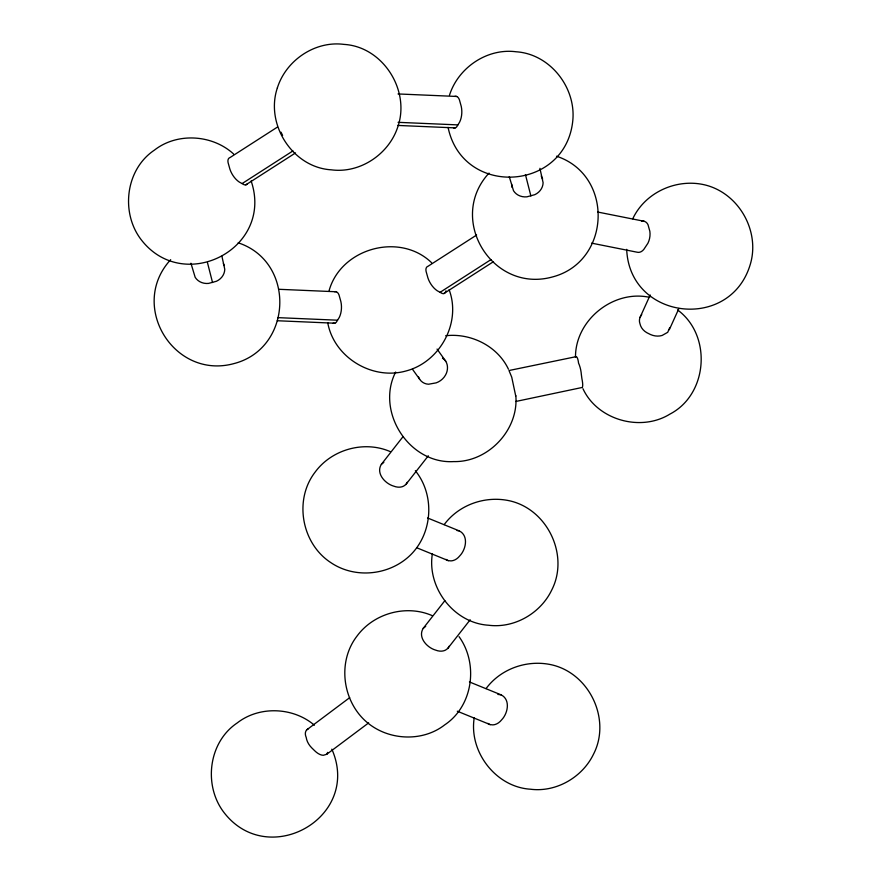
<?xml version="1.0" encoding="UTF-8"?>
<svg xmlns="http://www.w3.org/2000/svg" width="881" height="881" viewBox="0 0 881 881"><rect width="100%" height="100%" fill="white"/><g stroke="black" fill="none" stroke-linecap="round" stroke-linejoin="round"><path stroke-width="1.32" d="M432.362 553.775C426.867 587.704 453.891 623.087 488.548 625.235C514.251 628.56 540.516 613.352 551.649 590.193C569.28 556.054 548.213 510.517 511.057 501.146C486.488 495.089 459.276 504.185 444.167 524.624M474.231 717.751C468.736 751.68 495.761 787.063 530.417 789.211C556.131 792.548 582.385 777.328 593.519 754.169C611.15 720.03 590.094 674.494 552.927 665.122C528.369 659.065 501.157 668.172 486.048 688.601M641.72 314.594A15.164 11.365 -3.3 0 0 639.936 323.646A15.164 13.512 2.6 0 0 646.775 332.666L650.464 334.516A15.748 13.116 29.3 0 0 662.127 335.452L667.732 332.302L669.747 327.556M329.109 290.609C341.013 248.079 399.864 231.934 431.613 262.725M449.464 95.302C458.098 67.716 487.138 47.948 516.068 51.77C549.898 53.906 576.119 87.351 572.793 120.62C565.701 191.629 462.701 197.796 448.077 127.393M395.635 372.057C375.449 411.636 409.136 464.254 453.737 461.589C488.074 462.382 518.832 430.005 515.826 395.668M640.024 317.479L650.211 294.97M669.307 329.692L678.932 308.438M349.691 697.653L306.742 729.831A15.164 8.799 33.2 0 0 306.225 737.507A15.164 10.957 46.9 0 0 311.786 747.903L314.693 750.755A15.748 8.942 59.1 0 0 323.283 755.303L326.796 754.246L327.655 752.374M334.439 291.677A15.649 6.905 -75.9 0 1 339.042 295.047L340.892 301.665A15.649 9.129 -89.3 0 1 339.317 317.347L336.322 322.215A15.649 6.222 81.1 0 1 333.161 323.129M454.794 96.37A15.649 6.905 -75.9 0 1 459.386 99.74L461.237 106.359A15.649 9.129 -89.3 0 1 459.662 122.041L456.666 126.908A15.649 6.222 81.1 0 1 453.506 127.822M402.991 436.69L381.363 464.342C375.669 473.284 385.03 483.647 393.697 486.125A15.748 11.376 46.9 0 0 403.663 486.114L405.844 484.517L428.309 455.796M632.745 218.807C645.288 191.981 677.313 177.841 705.791 185.131C739.677 193.919 760.744 232.463 749.874 265.688C729.028 331.708 629.463 319.561 626.688 249.356M444.861 600.666L423.232 628.318C417.55 637.26 426.911 647.623 435.577 650.101A15.748 11.376 46.9 0 0 445.533 650.101L447.713 648.493L470.179 619.772M170.683 259.664C128.252 305.674 174.009 380.063 233.994 363.578C292.591 348.469 296.038 261.899 238.2 242.804M489.021 173.083C446.59 219.083 492.347 293.483 552.332 276.986C610.929 261.888 614.376 175.319 556.539 156.223M381.363 464.342L383.83 462.382M423.232 628.318L425.699 626.358M326.796 754.246L368.643 722.894M306.742 729.831L308.515 728.62M277.493 127.051L230.139 157.479A15.649 6.663 45.7 0 0 228.091 162.655L229.941 169.273A15.649 8.876 59.1 0 0 239.203 182.004L244.125 184.713A15.649 5.925 68.6 0 0 247.176 183.942M242.143 183.556L292.944 150.915M245.843 184.845L295.509 152.931M476.632 235.029L428.133 266.205A15.649 6.663 45.7 0 0 426.085 271.381L427.935 277.989A15.649 8.876 59.1 0 0 437.185 290.73L442.119 293.439A15.649 5.925 68.6 0 0 446.017 290.807M440.137 292.283L490.937 259.642M443.837 293.56L493.492 261.657M190.935 263.243L195.175 277.328A15.649 13.986 -30.8 0 0 208.522 283.418L216.451 281.259A15.649 13.953 2.6 0 0 224.765 269.278L221.913 256.25M509.273 176.663L513.513 190.748A15.649 13.986 -30.8 0 0 526.86 196.837L534.789 194.679A15.649 13.953 2.6 0 0 543.103 182.697L539.91 168.326M515.737 396.043L511.74 377.178L508.987 370.527L576.328 356.618A15.164 3.876 -86.1 0 1 578.542 363.093A15.164 6.024 81.1 0 1 581.372 374.689L581.889 378.577A15.748 2.984 72.6 0 1 582.561 386.583L582.418 387.42L515.693 401.494M445.665 335.738C470.784 332.842 497.556 346.013 508.436 369.205M398.036 93.948L456.655 96.458M398.08 122.327L457.867 124.893M397.617 125.421L455.18 127.899M278.715 289.287L336.3 291.765M277.724 317.634L337.511 320.199M277.262 320.739L334.835 323.217M416.691 547.74L448.319 560.646L451.083 560.9A15.748 11.574 -76.7 0 0 459.805 555.823C466.104 549.326 468.791 535.505 459.188 530.858L427.549 517.962M457.294 711.209L490.199 724.623L492.953 724.887A15.748 11.574 -76.7 0 0 501.674 719.799C507.985 713.302 510.661 699.481 501.058 694.834L469.43 681.938M649.704 297.371C613.495 289.386 575.282 320.034 575.491 357.135M457.063 530.571L459.188 530.858M497.886 694.404L501.058 694.834M597.692 212.035L644.308 221.318M591.569 243.134L636.853 252.153A15.715 9.173 -89.3 0 0 643.791 249.444L647.909 243.255A15.517 11.398 -76.7 0 0 649.848 231.285L647.998 224.677A15.517 9.195 -63.1 0 0 641.731 221.12M390.239 451.612C364.327 440.302 331.906 449.277 315.2 472.018C293.637 499.769 301.544 543.511 330.782 562.585C355.285 579.224 390.008 575.381 410.898 554.601C432.846 532.498 434.884 494.88 415.347 470.718M432.108 615.588C406.196 604.278 373.786 613.264 357.08 635.994C335.507 663.745 343.414 707.487 372.663 726.561C394.027 740.69 424.334 740.822 444.773 724.821C473.108 705.934 478.614 663.8 459.045 636.655M442.471 358.16C448.33 361.606 448.693 369.712 445.478 375.13A15.715 14.052 -30.8 0 1 436.161 382.861L428.529 384.226A15.517 13.039 -58.4 0 1 419.62 379.226L412.473 369.238M677.577 309.936C712.09 335.232 708.115 394.347 669.857 414.136C640.707 432.186 597.45 420.094 582.969 388.73M233.619 154.01C212.42 134.54 177.268 132.216 154.406 150.133C126.071 169.02 120.565 211.143 140.134 238.288C182.279 295.851 274.343 249.07 251.129 180.957M314.407 725.217C293.241 707.091 259.333 705.648 237.22 722.949C208.885 741.846 203.379 783.969 222.948 811.115C266.767 870.902 362.091 817.832 331.84 749.169M437.064 349.074L445.797 361.276M281.006 132.172L282.614 135.421M541.253 176.079L542.63 178.997M223.378 263.639L224.292 265.577M418.574 377.013L419.62 379.226M449.112 289.684C461.556 322.732 439.993 362.069 406.097 370.956C372.278 380.548 333.965 357.455 327.732 322.699M525.439 174.603L530.88 195.945M207.442 262.527L212.541 282.526M511.663 184.129L512.004 187.334M448.319 560.646A15.164 8.843 -89.3 0 1 446.017 559.402M449.013 646.28A15.164 8.601 59.1 0 1 447.713 648.493M407.132 482.303A15.164 8.601 59.1 0 1 405.844 484.517M490.199 724.623A15.164 8.843 -89.3 0 1 487.887 723.389M575.59 357.279A15.748 0.738 85.1 0 1 575.711 356.453M277.35 87.924C265.071 124.298 292.624 167.577 331.388 169.835C360.318 173.656 389.358 153.878 397.992 126.302C410.26 89.917 382.717 46.638 343.953 44.391C315.024 40.57 285.984 60.337 277.35 87.924"/></g></svg>
